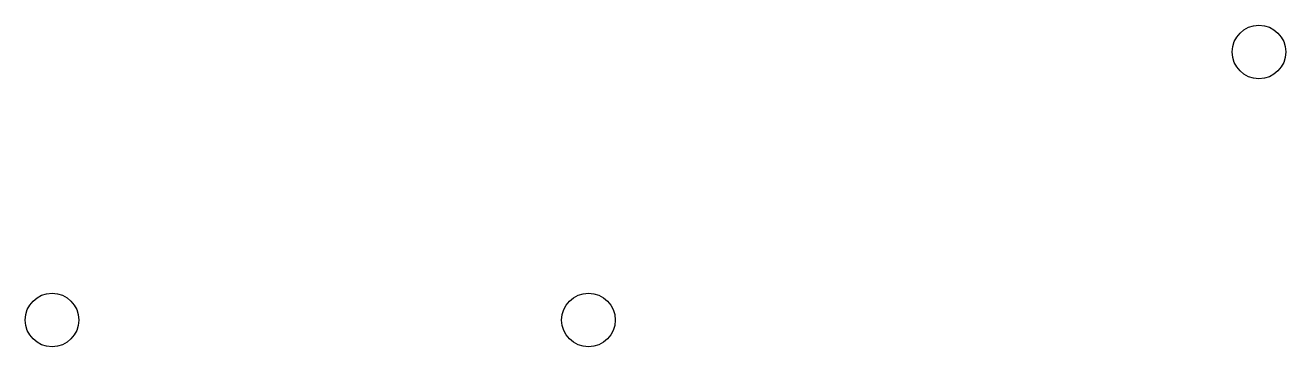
# Model space of a CAD drawing. Header units: metres. Extents: x 8 to 102, y 8 to 32.
import ezdxf

# ---------------------------------------------------------------- set-up
doc = ezdxf.new("R2010")
doc.units = ezdxf.units.M
doc.layers.add('SOCKETS', color=2, linetype='Continuous')

msp = doc.modelspace()

# ---------------------------------------------------------------- linework, layer by layer
at = {"layer": 'SOCKETS'}
for centre in [(100, 30), (10, 10), (50, 10)]:
    msp.add_circle(centre, 2, dxfattribs=at)

doc.saveas('drawing.dxf')
